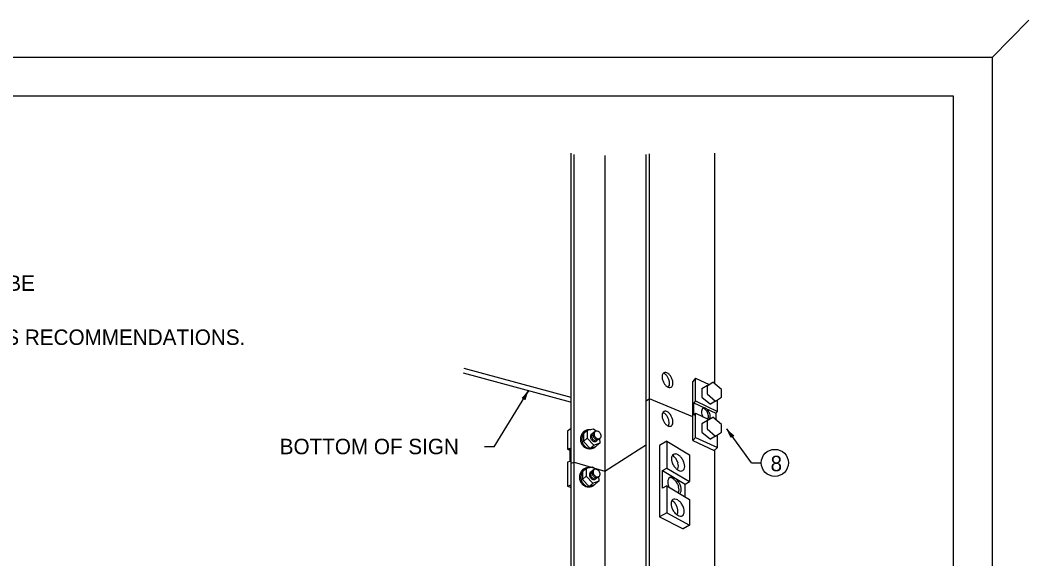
# Model space of a CAD drawing. Extents: x 997.6 to 1036.5, y 998.9 to 1022.5.
# Drawn here: x 1023.42 to 1036.48, y 1015.51 to 1022.48 of the extents above; entities that cross this region are included whole.
import ezdxf

# ---------------------------------------------------------------- set-up
doc = ezdxf.new("R2010")
doc.units = 0
for name, color, linetype in [('1', 7, 'Continuous'), ('11', 7, 'Continuous'), ('2', 7, 'Continuous'), ('BALOON', 7, 'Continuous'), ('BRACKET', 7, 'Continuous'), ('Level 14', 7, 'Continuous')]:
    doc.layers.add(name, color=color, linetype=linetype)

msp = doc.modelspace()

# ---------------------------------------------------------------- linework, layer by layer
at = {"layer": '1'}
msp.add_line((1029.559, 1016.96), (1029.434, 1016.96), dxfattribs=at)
at = {"layer": '11'}
msp.add_lwpolyline([(1007, 1000.5), (1035.5, 1000.5), (1035.5, 1021.5), (1007, 1021.5)], close=True, dxfattribs=at)
at = {"layer": '2'}
for p, q in [((1029.559, 1016.96), (1030.001, 1017.685)), ((1032.889, 1016.752), (1032.566, 1017.192)), ((1032.889, 1016.752), (1033.014, 1016.752))]:
    msp.add_line(p, q, dxfattribs=at)
msp.add_circle((1033.189, 1016.752), 0.175, dxfattribs=at)
for centre, radius, start, end in [((1029.667, 1017.888), 0.391, 309.9742, 328.6209), ((1029.924, 1017.558), 0.0313, 17.4016, 99.5183), ((1030.335, 1017.481), 0.391, 148.627, 167.2958), ((1030.335, 1017.481), 0.391, 148.6148, 148.627), ((1032.881, 1017.423), 0.391, 216.2803, 234.949), ((1032.251, 1016.96), 0.391, 17.6274, 36.2741), ((1032.881, 1017.423), 0.391, 216.268, 216.2803), ((1032.654, 1017.072), 0.0313, 85.0549, 167.1715)]:
    msp.add_arc(centre, radius, start, end, dxfattribs=at)
at = {"layer": 'BALOON'}
for p, q in [((1030.552, 1017.599), (1029.171, 1017.972)), ((1030.547, 1017.536), (1029.16, 1017.913))]:
    msp.add_line(p, q, dxfattribs=at)
at = {"layer": 'BRACKET'}
for p, q in [((1030.552, 1009.498), (1030.552, 1020.762)), ((1030.591, 1009.485), (1030.591, 1020.747)), ((1030.988, 1020.731), (1030.988, 1010.566)), ((1031.526, 1009.063), (1031.526, 1020.747)), ((1031.567, 1009.05), (1031.567, 1020.754)), ((1032.407, 1020.762), (1032.407, 1017.78)), ((1032.162, 1017.849), (1032.126, 1017.807)), ((1032.162, 1017.555), (1032.162, 1017.849)), ((1032.162, 1017.849), (1032.338, 1017.767)), ((1032.126, 1017.04), (1032.126, 1017.807)), ((1032.316, 1017.754), (1032.245, 1017.711)), ((1032.245, 1017.714), (1032.245, 1017.604)), ((1032.312, 1017.751), (1032.388, 1017.797)), ((1032.312, 1017.755), (1032.312, 1017.645)), ((1032.498, 1017.7), (1032.388, 1017.797)), ((1032.498, 1017.603), (1032.498, 1017.7)), ((1031.567, 1017.579), (1031.526, 1017.553)), ((1032.126, 1017.35), (1031.567, 1017.579)), ((1032.245, 1017.604), (1032.355, 1017.51)), ((1032.312, 1017.645), (1032.422, 1017.551)), ((1032.422, 1017.551), (1032.498, 1017.603)), ((1032.448, 1017.419), (1032.448, 1017.568)), ((1032.162, 1017.555), (1032.142, 1017.531)), ((1032.142, 1017.531), (1032.427, 1017.395)), ((1032.142, 1017.37), (1032.142, 1017.531)), ((1032.162, 1017.555), (1032.448, 1017.419)), ((1032.422, 1017.551), (1032.355, 1017.51)), ((1032.162, 1017.394), (1032.142, 1017.37)), ((1032.162, 1017.394), (1032.335, 1017.312)), ((1032.162, 1017.082), (1032.162, 1017.394)), ((1032.316, 1017.301), (1032.245, 1017.258)), ((1032.312, 1017.299), (1032.388, 1017.344)), ((1032.498, 1017.247), (1032.388, 1017.344)), ((1032.448, 1017.419), (1032.427, 1017.395)), ((1032.427, 1017.395), (1032.427, 1017.309)), ((1030.552, 1017.196), (1030.505, 1017.162)), ((1030.762, 1017.172), (1030.714, 1017.127)), ((1030.842, 1017.189), (1030.762, 1017.172)), ((1030.762, 1017.172), (1030.762, 1017.073)), ((1030.876, 1017.162), (1030.842, 1017.189)), ((1032.245, 1017.258), (1032.245, 1017.151)), ((1032.312, 1017.299), (1032.312, 1017.192)), ((1032.312, 1017.192), (1032.422, 1017.098)), ((1032.498, 1017.15), (1032.498, 1017.247)), ((1030.505, 1017.162), (1030.505, 1016.928)), ((1030.714, 1017.127), (1030.714, 1017.028)), ((1030.762, 1017.073), (1030.714, 1017.028)), ((1030.762, 1017.073), (1030.849, 1016.983)), ((1030.864, 1017.157), (1030.81, 1017.115)), ((1030.921, 1017.066), (1030.878, 1017.033)), ((1030.929, 1017.012), (1030.925, 1017.068)), ((1032.162, 1017.082), (1032.126, 1017.04)), ((1032.126, 1017.04), (1032.405, 1016.91)), ((1032.162, 1017.082), (1032.448, 1016.949)), ((1032.245, 1017.151), (1032.355, 1017.057)), ((1032.422, 1017.098), (1032.355, 1017.057)), ((1032.422, 1017.098), (1032.498, 1017.15)), ((1032.448, 1016.949), (1032.448, 1017.115)), ((1030.505, 1016.928), (1030.537, 1016.941)), ((1030.505, 1016.928), (1030.537, 1016.915)), ((1030.537, 1016.941), (1030.537, 1016.769)), ((1030.714, 1017.028), (1030.801, 1016.938)), ((1030.849, 1016.983), (1030.801, 1016.938)), ((1030.801, 1016.938), (1030.881, 1016.967)), ((1030.849, 1016.983), (1030.929, 1017.012)), ((1030.929, 1017.012), (1030.882, 1016.971)), ((1030.99, 1016.644), (1031.528, 1016.988)), ((1031.791, 1017.032), (1031.695, 1016.977)), ((1031.791, 1017.032), (1031.695, 1016.977)), ((1031.695, 1016.977), (1031.695, 1016.052)), ((1031.791, 1017.032), (1032.083, 1016.857)), ((1031.791, 1017.032), (1031.791, 1016.684)), ((1032.448, 1016.949), (1032.405, 1016.91)), ((1032.407, 1016.912), (1032.407, 1009.246)), ((1032.083, 1016.857), (1032.083, 1016.509)), ((1030.537, 1016.769), (1030.505, 1016.759)), ((1030.505, 1016.759), (1030.505, 1016.451)), ((1030.552, 1016.746), (1030.591, 1016.759)), ((1030.592, 1016.76), (1030.989, 1016.643)), ((1030.749, 1016.679), (1030.701, 1016.634)), ((1030.829, 1016.696), (1030.749, 1016.679)), ((1030.749, 1016.679), (1030.749, 1016.58)), ((1030.851, 1016.664), (1030.797, 1016.623)), ((1030.863, 1016.67), (1030.829, 1016.696)), ((1031.736, 1016.651), (1031.791, 1016.684)), ((1031.736, 1016.651), (1031.791, 1016.684)), ((1031.736, 1016.651), (1032.028, 1016.476)), ((1031.736, 1016.426), (1031.736, 1016.651)), ((1031.791, 1016.684), (1032.083, 1016.509)), ((1030.701, 1016.634), (1030.701, 1016.535)), ((1030.749, 1016.58), (1030.701, 1016.535)), ((1030.701, 1016.535), (1030.787, 1016.445)), ((1030.749, 1016.58), (1030.836, 1016.49)), ((1030.836, 1016.49), (1030.916, 1016.519)), ((1030.908, 1016.573), (1030.865, 1016.54)), ((1030.916, 1016.519), (1030.869, 1016.479)), ((1030.916, 1016.519), (1030.912, 1016.576)), ((1030.505, 1016.451), (1030.552, 1016.469)), ((1030.505, 1016.451), (1030.552, 1016.432)), ((1030.836, 1016.49), (1030.787, 1016.445)), ((1030.787, 1016.445), (1030.868, 1016.475)), ((1031.791, 1016.454), (1031.736, 1016.426)), ((1031.791, 1016.454), (1032.083, 1016.279)), ((1031.791, 1016.454), (1031.791, 1016.106)), ((1032.028, 1016.476), (1032.083, 1016.509)), ((1032.028, 1016.312), (1032.028, 1016.476)), ((1032.083, 1016.279), (1032.083, 1015.944)), ((1031.791, 1016.106), (1031.695, 1016.052)), ((1031.695, 1016.052), (1032.001, 1015.897)), ((1031.791, 1016.106), (1032.083, 1015.944)), ((1032.083, 1015.944), (1032.001, 1015.897))]:
    msp.add_line(p, q, dxfattribs=at)
for centre, radius, start, end in [((1031.806, 1017.868), 0.0762, 151.3581, 175.701), ((1031.849, 1017.864), 0.119, 175.701, 192.2515), ((1031.909, 1017.877), 0.18, 192.2515, 205.701), ((1031.771, 1017.887), 0.0361, 115.701, 151.3581), ((1031.72, 1017.845), 0.0762, 55.701, 67.6796), ((1031.771, 1017.887), 0.0361, 80.0438, 115.701), ((1031.695, 1017.809), 0.119, 39.1504, 55.701), ((1031.764, 1017.847), 0.0762, 55.701, 80.0438), ((1031.648, 1017.771), 0.18, 25.701, 39.1504), ((1031.74, 1017.812), 0.119, 39.1504, 55.701), ((1031.648, 1017.771), 0.18, 12.2515, 25.701), ((1031.692, 1017.773), 0.18, 25.701, 39.1504), ((1031.692, 1017.773), 0.18, 12.2515, 25.701), ((1031.909, 1017.877), 0.18, 205.701, 219.1504), ((1031.861, 1017.839), 0.119, 219.1504, 235.701), ((1031.837, 1017.803), 0.0762, 235.701, 260.0438), ((1031.786, 1017.761), 0.0361, 308.1326, 331.3581), ((1031.751, 1017.78), 0.0762, 331.3581, 355.701), ((1031.708, 1017.784), 0.119, 355.701, 12.2515), ((1031.83, 1017.764), 0.0361, 260.0438, 295.701), ((1031.83, 1017.764), 0.0361, 295.701, 331.3581), ((1031.795, 1017.783), 0.0762, 331.3581, 355.701), ((1031.752, 1017.786), 0.119, 355.701, 12.2515), ((1032.301, 1017.418), 0.0611, 151.3581, 175.701), ((1032.273, 1017.434), 0.029, 115.701, 151.3581), ((1032.273, 1017.434), 0.029, 80.0438, 115.701), ((1032.244, 1017.402), 0.0611, 55.701, 72.8659), ((1032.267, 1017.402), 0.0611, 55.701, 80.0438), ((1032.224, 1017.373), 0.0957, 39.1504, 55.701), ((1032.186, 1017.342), 0.145, 25.701, 39.1504), ((1032.248, 1017.373), 0.0957, 39.1504, 55.701), ((1032.21, 1017.342), 0.145, 25.701, 39.1504), ((1031.806, 1017.365), 0.0762, 151.3581, 175.701), ((1031.806, 1017.365), 0.0762, 151.3581, 175.701), ((1031.849, 1017.362), 0.119, 175.701, 192.2515), ((1031.849, 1017.362), 0.119, 175.701, 192.2515), ((1031.909, 1017.375), 0.18, 192.2515, 205.701), ((1031.909, 1017.375), 0.18, 192.2515, 205.701), ((1031.771, 1017.384), 0.0361, 115.701, 151.3581), ((1031.771, 1017.384), 0.0361, 115.701, 151.3581), ((1031.715, 1017.333), 0.0762, 55.701, 69.5858), ((1031.771, 1017.384), 0.0361, 80.0438, 115.701), ((1031.771, 1017.384), 0.0361, 80.0438, 115.701), ((1031.69, 1017.298), 0.119, 39.1504, 55.701), ((1031.764, 1017.345), 0.0762, 55.701, 80.0438), ((1031.764, 1017.345), 0.0762, 55.701, 80.0438), ((1031.643, 1017.259), 0.18, 25.701, 39.1504), ((1031.643, 1017.259), 0.18, 12.2515, 25.701), ((1031.643, 1017.259), 0.18, 12.2515, 25.701), ((1031.74, 1017.309), 0.119, 39.1504, 55.701), ((1031.74, 1017.309), 0.119, 39.1504, 55.701), ((1031.692, 1017.271), 0.18, 25.701, 39.1504), ((1031.692, 1017.271), 0.18, 25.701, 39.1504), ((1031.692, 1017.271), 0.18, 12.2515, 25.701), ((1031.692, 1017.271), 0.18, 12.2515, 25.701), ((1031.752, 1017.283), 0.119, 355.701, 12.2515), ((1031.752, 1017.283), 0.119, 355.701, 12.2515), ((1032.335, 1017.416), 0.0957, 175.701, 192.2515), ((1032.383, 1017.426), 0.145, 192.2515, 205.701), ((1032.383, 1017.426), 0.145, 205.701, 213.5623), ((1032.186, 1017.342), 0.145, 12.2515, 25.701), ((1032.297, 1017.335), 0.029, 325.7015, 331.3581), ((1032.268, 1017.35), 0.0611, 331.3581, 355.701), ((1032.234, 1017.353), 0.0957, 355.701, 12.2515), ((1032.21, 1017.342), 0.145, 12.2515, 25.701), ((1032.292, 1017.35), 0.0611, 327.1967, 355.701), ((1032.258, 1017.353), 0.0957, 355.701, 12.2515), ((1030.79, 1017.07), 0.112, 114.7547, 138.0665), ((1030.809, 1017.07), 0.112, 114.7547, 138.0665), ((1030.785, 1017.082), 0.0994, 90, 114.7547), ((1030.804, 1017.082), 0.0994, 90, 114.7547), ((1030.785, 1017.082), 0.0994, 84.6565, 90), ((1030.804, 1017.082), 0.0994, 88.6972, 90), ((1031.909, 1017.375), 0.18, 205.701, 219.1504), ((1031.909, 1017.375), 0.18, 205.701, 219.1504), ((1031.861, 1017.336), 0.119, 219.1504, 235.701), ((1031.861, 1017.336), 0.119, 219.1504, 235.701), ((1031.837, 1017.3), 0.0762, 235.701, 260.0438), ((1031.837, 1017.3), 0.0762, 235.701, 260.0438), ((1031.781, 1017.25), 0.0361, 325.3044, 331.3581), ((1031.781, 1017.25), 0.0361, 325.3044, 331.3581), ((1031.746, 1017.269), 0.0762, 331.3581, 355.701), ((1031.746, 1017.269), 0.0762, 331.3581, 355.701), ((1031.703, 1017.272), 0.119, 355.701, 12.2515), ((1031.703, 1017.272), 0.119, 355.701, 12.2515), ((1031.83, 1017.261), 0.0361, 260.0438, 295.701), ((1031.83, 1017.261), 0.0361, 260.0438, 295.701), ((1031.83, 1017.261), 0.0361, 295.701, 331.3581), ((1031.83, 1017.261), 0.0361, 295.701, 331.3581), ((1031.795, 1017.28), 0.0762, 331.3581, 355.701), ((1031.795, 1017.28), 0.0762, 331.3581, 355.701), ((1030.811, 1017.058), 0.137, 159.5903, 180), ((1030.811, 1017.058), 0.137, 180, 200.4097), ((1030.798, 1017.063), 0.123, 138.0665, 159.5903), ((1030.83, 1017.058), 0.137, 159.5903, 180), ((1030.83, 1017.058), 0.137, 180, 200.4097), ((1030.817, 1017.063), 0.123, 138.0665, 159.5903), ((1030.846, 1017.091), 0.0433, 154.1238, 178.3623), ((1030.858, 1017.091), 0.0557, 178.3623, 197.905), ((1030.874, 1017.096), 0.0721, 197.905, 215.0637), ((1030.834, 1017.097), 0.0303, 142.3349, 154.1238), ((1030.874, 1017.096), 0.0721, 215.0637, 232.2224), ((1030.86, 1017.101), 0.0433, 154.1238, 178.3623), ((1030.872, 1017.101), 0.0557, 178.3623, 197.905), ((1030.888, 1017.106), 0.0721, 197.905, 215.0637), ((1030.848, 1017.107), 0.0303, 142.3349, 154.1238), ((1030.888, 1017.106), 0.0721, 215.0637, 232.2224), ((1030.864, 1017.083), 0.0557, 232.2224, 251.7651), ((1030.879, 1017.116), 0.0433, 154.1238, 178.3623), ((1030.891, 1017.115), 0.0557, 178.3623, 197.905), ((1030.907, 1017.12), 0.0721, 197.905, 215.0637), ((1030.867, 1017.121), 0.0303, 142.3349, 154.1238), ((1030.878, 1017.093), 0.0557, 232.2224, 251.7651), ((1030.907, 1017.12), 0.0721, 215.0637, 232.2224), ((1030.906, 1017.126), 0.0557, 178.3623, 197.905), ((1030.894, 1017.127), 0.0433, 154.1238, 178.3623), ((1030.922, 1017.131), 0.0721, 197.905, 215.0637), ((1030.882, 1017.132), 0.0303, 125.0637, 154.1238), ((1030.874, 1017.081), 0.0433, 251.7651, 276.0036), ((1030.897, 1017.107), 0.0557, 232.2224, 251.7651), ((1030.922, 1017.131), 0.0721, 215.0637, 232.2224), ((1030.882, 1017.132), 0.0303, 96.0036, 125.0637), ((1030.912, 1017.118), 0.0557, 232.2224, 251.7651), ((1030.883, 1017.119), 0.0433, 71.7651, 96.0036), ((1030.893, 1017.095), 0.0433, 251.7651, 276.0036), ((1030.875, 1017.068), 0.0303, 276.0036, 305.0637), ((1030.908, 1017.107), 0.0433, 251.7651, 276.0036), ((1030.88, 1017.108), 0.0557, 52.2224, 71.7651), ((1030.894, 1017.083), 0.0303, 276.0036, 305.0637), ((1030.909, 1017.094), 0.0303, 276.0036, 305.0637), ((1030.87, 1017.095), 0.0721, 35.0637, 52.2224), ((1030.909, 1017.094), 0.0303, 305.0637, 334.1238), ((1030.87, 1017.095), 0.0721, 17.905, 35.0637), ((1030.898, 1017.099), 0.0433, 334.1238, 358.3623), ((1030.885, 1017.1), 0.0557, 358.3623, 17.905), ((1030.798, 1017.054), 0.123, 200.4097, 221.9335), ((1030.817, 1017.054), 0.123, 200.4097, 221.9335), ((1030.79, 1017.046), 0.112, 221.9335, 245.2453), ((1030.809, 1017.046), 0.112, 221.9335, 245.2453), ((1030.785, 1017.035), 0.0994, 245.2453, 270), ((1030.804, 1017.035), 0.0994, 245.2453, 270), ((1030.785, 1017.035), 0.0994, 270, 275.3435), ((1030.804, 1017.035), 0.0994, 270, 294.7547), ((1030.798, 1017.046), 0.112, 294.7547, 313.5206), ((1030.86, 1017.071), 0.0433, 251.7651, 276.0036), ((1030.861, 1017.058), 0.0303, 276.0036, 305.0637), ((1030.861, 1017.058), 0.0303, 305.0637, 311.2814), ((1031.94, 1016.806), 0.0883, 155.6571, 180), ((1031.94, 1016.806), 0.0883, 155.6571, 180), ((1031.99, 1016.806), 0.138, 180, 196.5505), ((1031.99, 1016.806), 0.138, 180, 196.5505), ((1031.898, 1016.825), 0.0419, 120, 155.6571), ((1031.898, 1016.825), 0.0419, 120, 155.6571), ((1031.787, 1016.737), 0.138, 43.4495, 55.4689), ((1031.787, 1016.737), 0.138, 43.4495, 55.4689), ((1031.898, 1016.825), 0.0419, 84.3429, 120), ((1031.898, 1016.825), 0.0419, 84.3429, 120), ((1031.736, 1016.688), 0.209, 30, 43.4495), ((1031.736, 1016.688), 0.209, 30, 43.4495), ((1031.894, 1016.779), 0.0883, 60, 84.3429), ((1031.894, 1016.779), 0.0883, 60, 84.3429), ((1031.736, 1016.688), 0.209, 16.5505, 30), ((1031.736, 1016.688), 0.209, 16.5505, 30), ((1031.869, 1016.735), 0.138, 43.4495, 60), ((1031.869, 1016.735), 0.138, 43.4495, 60), ((1031.817, 1016.687), 0.209, 30, 43.4495), ((1031.817, 1016.687), 0.209, 30, 43.4495), ((1031.817, 1016.687), 0.209, 16.5505, 30), ((1031.817, 1016.687), 0.209, 16.5505, 30), ((1030.785, 1016.57), 0.123, 138.0665, 159.5903), ((1030.804, 1016.57), 0.123, 138.0665, 159.5903), ((1030.777, 1016.578), 0.112, 114.7547, 138.0665), ((1030.796, 1016.578), 0.112, 114.7547, 138.0665), ((1030.772, 1016.589), 0.0994, 90, 114.7547), ((1030.79, 1016.589), 0.0994, 90, 114.7547), ((1030.772, 1016.589), 0.0994, 84.6565, 90), ((1030.79, 1016.589), 0.0994, 88.6972, 90), ((1030.881, 1016.634), 0.0433, 154.1238, 178.3623), ((1030.869, 1016.64), 0.0303, 125.0637, 154.1238), ((1030.869, 1016.64), 0.0303, 96.0036, 125.0637), ((1030.87, 1016.627), 0.0433, 71.7651, 96.0036), ((1030.866, 1016.615), 0.0557, 52.2224, 71.7651), ((1030.856, 1016.602), 0.0721, 35.0637, 52.2224), ((1032.058, 1016.826), 0.209, 196.5505, 210), ((1032.058, 1016.826), 0.209, 196.5505, 210), ((1032.058, 1016.826), 0.209, 210, 223.4495), ((1032.058, 1016.826), 0.209, 210, 223.4495), ((1032.007, 1016.777), 0.138, 223.4495, 240), ((1032.007, 1016.777), 0.138, 223.4495, 240), ((1031.896, 1016.689), 0.0419, 321.6077, 335.6571), ((1031.896, 1016.689), 0.0419, 321.6077, 335.6571), ((1031.853, 1016.709), 0.0883, 335.6571, 0), ((1031.853, 1016.709), 0.0883, 335.6571, 0), ((1031.803, 1016.709), 0.138, 360, 16.5505), ((1031.803, 1016.709), 0.138, 360, 16.5505), ((1031.982, 1016.734), 0.0883, 240, 264.3429), ((1031.982, 1016.734), 0.0883, 240, 264.3429), ((1031.977, 1016.688), 0.0419, 264.3429, 300), ((1031.977, 1016.688), 0.0419, 264.3429, 300), ((1031.977, 1016.688), 0.0419, 300, 335.6571), ((1031.977, 1016.688), 0.0419, 300, 335.6571), ((1031.935, 1016.707), 0.0883, 335.6571, 360), ((1031.935, 1016.707), 0.0883, 335.6571, 360), ((1031.885, 1016.707), 0.138, 360, 16.5505), ((1031.885, 1016.707), 0.138, 360, 16.5505), ((1030.798, 1016.566), 0.137, 159.5903, 180), ((1030.798, 1016.566), 0.137, 180, 200.4097), ((1030.785, 1016.561), 0.123, 200.4097, 221.9335), ((1030.817, 1016.566), 0.137, 159.5903, 180), ((1030.817, 1016.566), 0.137, 180, 200.4097), ((1030.804, 1016.561), 0.123, 200.4097, 221.9335), ((1030.833, 1016.598), 0.0433, 154.1238, 178.3623), ((1030.845, 1016.598), 0.0557, 178.3623, 197.905), ((1030.861, 1016.603), 0.0721, 197.905, 215.0637), ((1030.821, 1016.604), 0.0303, 142.3349, 154.1238), ((1030.861, 1016.603), 0.0721, 215.0637, 232.2224), ((1030.847, 1016.609), 0.0433, 154.1238, 178.3623), ((1030.859, 1016.608), 0.0557, 178.3623, 197.905), ((1030.875, 1016.613), 0.0721, 197.905, 215.0637), ((1030.835, 1016.614), 0.0303, 142.3349, 154.1238), ((1030.875, 1016.613), 0.0721, 215.0637, 232.2224), ((1030.851, 1016.59), 0.0557, 232.2224, 251.7651), ((1030.865, 1016.623), 0.0433, 154.1238, 178.3623), ((1030.878, 1016.623), 0.0557, 178.3623, 197.905), ((1030.893, 1016.628), 0.0721, 197.905, 215.0637), ((1030.854, 1016.629), 0.0303, 142.3349, 154.1238), ((1030.865, 1016.6), 0.0557, 232.2224, 251.7651), ((1030.847, 1016.578), 0.0433, 251.7651, 276.0036), ((1030.893, 1016.628), 0.0721, 215.0637, 232.2224), ((1030.893, 1016.634), 0.0557, 178.3623, 197.905), ((1030.909, 1016.639), 0.0721, 197.905, 215.0637), ((1030.861, 1016.589), 0.0433, 251.7651, 276.0036), ((1030.883, 1016.615), 0.0557, 232.2224, 251.7651), ((1030.909, 1016.639), 0.0721, 215.0637, 232.2224), ((1030.848, 1016.566), 0.0303, 276.0036, 305.0637), ((1030.899, 1016.626), 0.0557, 232.2224, 251.7651), ((1030.848, 1016.566), 0.0303, 305.0637, 311.2814), ((1030.88, 1016.603), 0.0433, 251.7651, 276.0036), ((1030.862, 1016.576), 0.0303, 276.0036, 305.0637), ((1030.895, 1016.614), 0.0433, 251.7651, 276.0036), ((1030.881, 1016.59), 0.0303, 276.0036, 305.0637), ((1030.896, 1016.601), 0.0303, 276.0036, 305.0637), ((1030.896, 1016.601), 0.0303, 305.0637, 334.1238), ((1030.856, 1016.602), 0.0721, 17.905, 35.0637), ((1030.884, 1016.607), 0.0433, 334.1238, 358.3623), ((1030.872, 1016.607), 0.0557, 358.3623, 17.905), ((1031.894, 1016.505), 0.0895, 155.6571, 180), ((1031.851, 1016.525), 0.0424, 120, 155.6571), ((1031.851, 1016.525), 0.0424, 84.3429, 120), ((1031.819, 1016.475), 0.0895, 60, 80.6913), ((1031.846, 1016.478), 0.0895, 60, 84.3429), ((1031.794, 1016.431), 0.14, 43.4495, 60), ((1031.821, 1016.434), 0.14, 43.4495, 60), ((1031.742, 1016.382), 0.212, 30, 43.4495), ((1031.769, 1016.385), 0.212, 30, 43.4495), ((1030.777, 1016.554), 0.112, 221.9335, 245.2453), ((1030.796, 1016.554), 0.112, 221.9335, 245.2453), ((1030.772, 1016.542), 0.0994, 245.2453, 270), ((1030.79, 1016.542), 0.0994, 245.2453, 270), ((1030.772, 1016.542), 0.0994, 270, 275.3435), ((1030.79, 1016.542), 0.0994, 270, 294.7547), ((1030.785, 1016.554), 0.112, 294.7547, 313.5206), ((1031.945, 1016.505), 0.14, 180, 196.5505), ((1032.013, 1016.526), 0.212, 196.5505, 205.3786), ((1031.742, 1016.382), 0.212, 16.5505, 30), ((1031.861, 1016.402), 0.0895, 334.2493, 360), ((1031.81, 1016.402), 0.14, 0, 16.5505), ((1031.769, 1016.385), 0.212, 16.5505, 30), ((1031.888, 1016.405), 0.0895, 335.6571, 360), ((1031.838, 1016.405), 0.14, 0, 16.5505), ((1031.935, 1016.222), 0.0883, 155.6571, 180), ((1031.892, 1016.241), 0.0419, 120, 155.6571), ((1031.781, 1016.153), 0.138, 43.4495, 55.4689), ((1031.892, 1016.241), 0.0419, 84.3429, 120), ((1031.888, 1016.195), 0.0883, 60, 84.3429), ((1031.863, 1016.151), 0.138, 43.4495, 60), ((1031.931, 1016.386), 0.0424, 309.9414, 335.6571), ((1031.985, 1016.222), 0.138, 180, 196.5505), ((1032.052, 1016.242), 0.209, 196.5505, 210), ((1032.052, 1016.242), 0.209, 210, 223.4495), ((1031.73, 1016.104), 0.209, 30, 43.4495), ((1031.73, 1016.104), 0.209, 16.5505, 30), ((1031.797, 1016.124), 0.138, 360, 16.5505), ((1031.811, 1016.103), 0.209, 30, 43.4495), ((1031.811, 1016.103), 0.209, 16.5505, 30), ((1031.879, 1016.123), 0.138, 0, 16.5505), ((1032.001, 1016.193), 0.138, 223.4495, 240), ((1031.89, 1016.105), 0.0419, 321.6077, 335.6571), ((1031.847, 1016.124), 0.0883, 335.6571, 0), ((1031.976, 1016.15), 0.0883, 240, 264.3429), ((1031.971, 1016.104), 0.0419, 264.3429, 300), ((1031.971, 1016.104), 0.0419, 300, 335.6571), ((1031.929, 1016.123), 0.0883, 335.6571, 0)]:
    msp.add_arc(centre, radius, start, end, dxfattribs=at)
at = {"layer": 'Level 14'}
for q in [(1036.475, 1022.484), (1000, 1022), (1036, 1000)]:
    msp.add_line((1036, 1022), q, dxfattribs=at)

# ---------------------------------------------------------------- texts
at = {"layer": '1'}
for s, p in [('OR AN APPROVED EQUAL. ACCEPTABLE ALTERNATE BREAKAWAY SIGN SUPPORT SYSTEMS SHALL BE', (1010.09, 1018.979)), ("SELECTION OF THE PROPER BRACKET NUMBER SHALL BE IN ACCORDANCE WITH MANUFACTURER'S RECOMMENDATIONS.", (1010.09, 1018.279)), ('BOTTOM OF SIGN', (1026.783, 1016.864)), ('8', (1033.134, 1016.644))]:
    msp.add_text(s, height=0.2, dxfattribs=at).set_placement(p)

doc.saveas('drawing.dxf')
